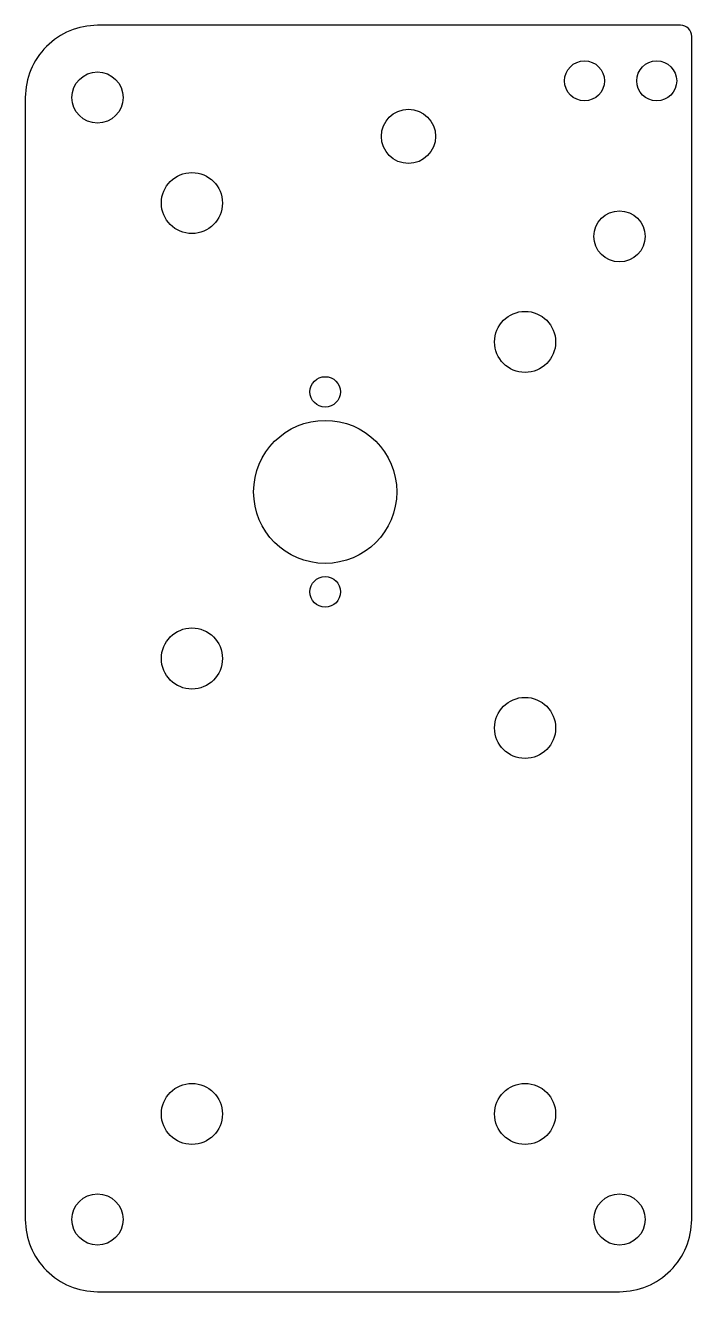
# Model space of a CAD drawing. Header units: millimetres. Extents: x -30 to 30, y -477 to -363.
import ezdxf

# ---------------------------------------------------------------- set-up
doc = ezdxf.new("R2010")
doc.units = ezdxf.units.MM
doc.layers.get('0').update_dxf_attribs({"linetype": 'CONTINUOUS'})

msp = doc.modelspace()

# ---------------------------------------------------------------- linework, layer by layer
msp.add_lwpolyline([(30, -364, 0.414214), (29, -363), (-23.5, -363, 0.414214), (-30, -369.5), (-30, -470.5, 0.414214), (-23.5, -477), (23.5, -477, 0.414214), (30, -470.5)], format="xyb", close=True)
for centre, radius in [((20.35, -368), 1.8), ((26.85, -368), 1.8), ((-23.5, -369.5), 2.3), ((4.5, -373), 2.44), ((-15, -379), 2.75), ((23.5, -382), 2.3), ((15, -391.5), 2.75), ((-3, -396), 1.37), ((-3, -405), 6.44), ((-3, -414), 1.38), ((-15, -420), 2.75), ((15, -426.25), 2.75), ((-15, -461), 2.75), ((15, -461), 2.75), ((-23.5, -470.5), 2.3), ((23.5, -470.5), 2.3)]:
    msp.add_circle(centre, radius)

doc.saveas('drawing.dxf')
